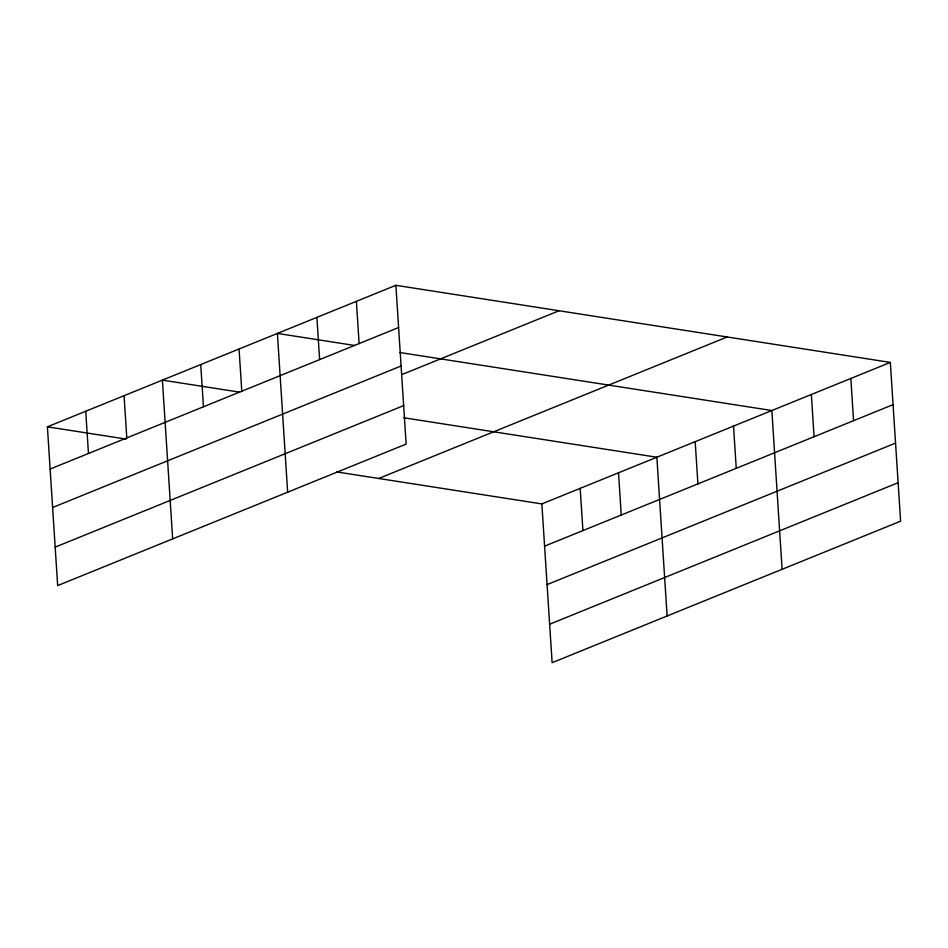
<?xml version="1.0" encoding="UTF-8"?>
<svg xmlns="http://www.w3.org/2000/svg" width="948" height="948" viewBox="0 0 948 948"><rect width="100%" height="100%" fill="white"/><g stroke="black" fill="none" stroke-linecap="round" stroke-linejoin="round"><path stroke-width="1.42" d="M395.873 285.312L406.147 444.079L57.662 585.58L47.4 426.825L395.873 285.312L890.338 362.42L900.6 521.175L552.127 662.688L541.853 503.921L890.338 362.42M50.126 469.047L398.61 327.534M52.614 507.5L401.099 365.999M402.236 374.436L559.047 310.754M55.185 547.126L403.658 405.614M378.69 478.479L727.163 336.978M544.59 546.155L893.063 404.642M547.067 584.608L895.552 443.107M549.639 624.234L898.111 482.722M354.611 345.463L277.397 333.423L287.659 492.19M399.772 352.514L771.85 410.531L782.112 569.298M239.607 392.164L162.392 380.124L172.666 538.879M403.824 417.772L656.857 457.232L667.119 615.987M47.4 426.825L126.072 439.09M336.659 471.926L541.853 503.921M850.842 378.465L853.567 420.687M811.346 394.498L814.071 436.72M733.515 426.102L736.252 468.324M695.18 441.661L697.918 483.895M618.523 472.791L621.248 515.025M580.188 488.362L582.913 530.584M356.389 301.357L359.114 343.579M316.893 317.39L319.618 359.612M239.062 348.994L241.799 391.216M200.727 364.553L203.464 406.787M124.07 395.683L126.795 437.917M85.735 411.254L88.46 453.476"/></g></svg>
